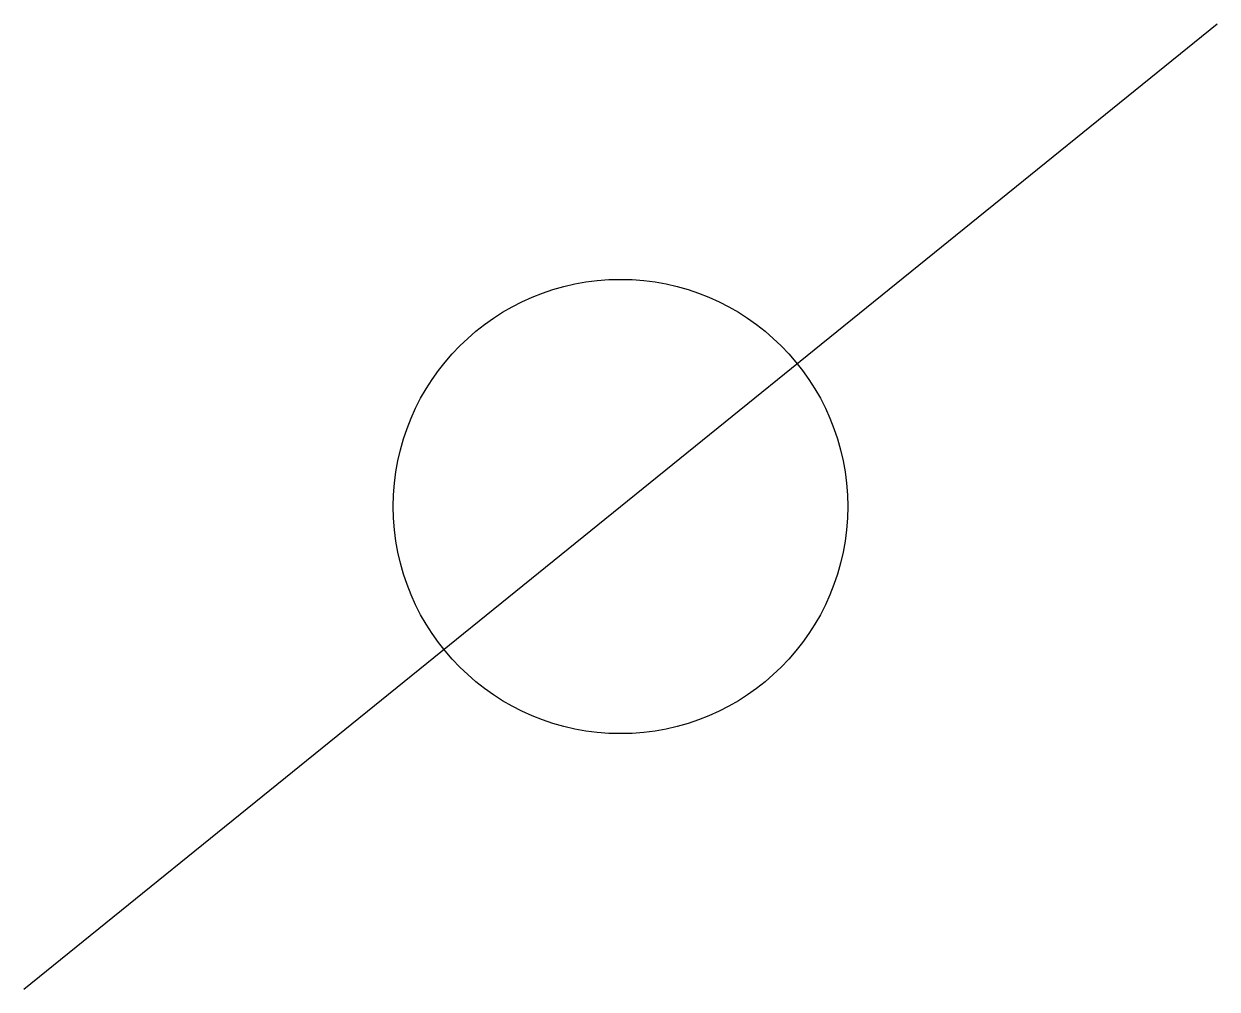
# Model space of a CAD drawing. Header units: millimetres. Extents: x -0.5 to 3.7, y -0.5 to 2.9.
import ezdxf

# ---------------------------------------------------------------- set-up
doc = ezdxf.new("R2010")
doc.units = ezdxf.units.MM
doc.layers.get('0').update_dxf_attribs({"linetype": 'CONTINUOUS'})

msp = doc.modelspace()

# ---------------------------------------------------------------- linework, layer by layer
at = {"color": 1}
msp.add_line((-0.5, -0.5), (3.7, 2.9), dxfattribs=at)
at = {"color": 3}
msp.add_circle((1.6, 1.2), 0.8, dxfattribs=at)

doc.saveas('drawing.dxf')
